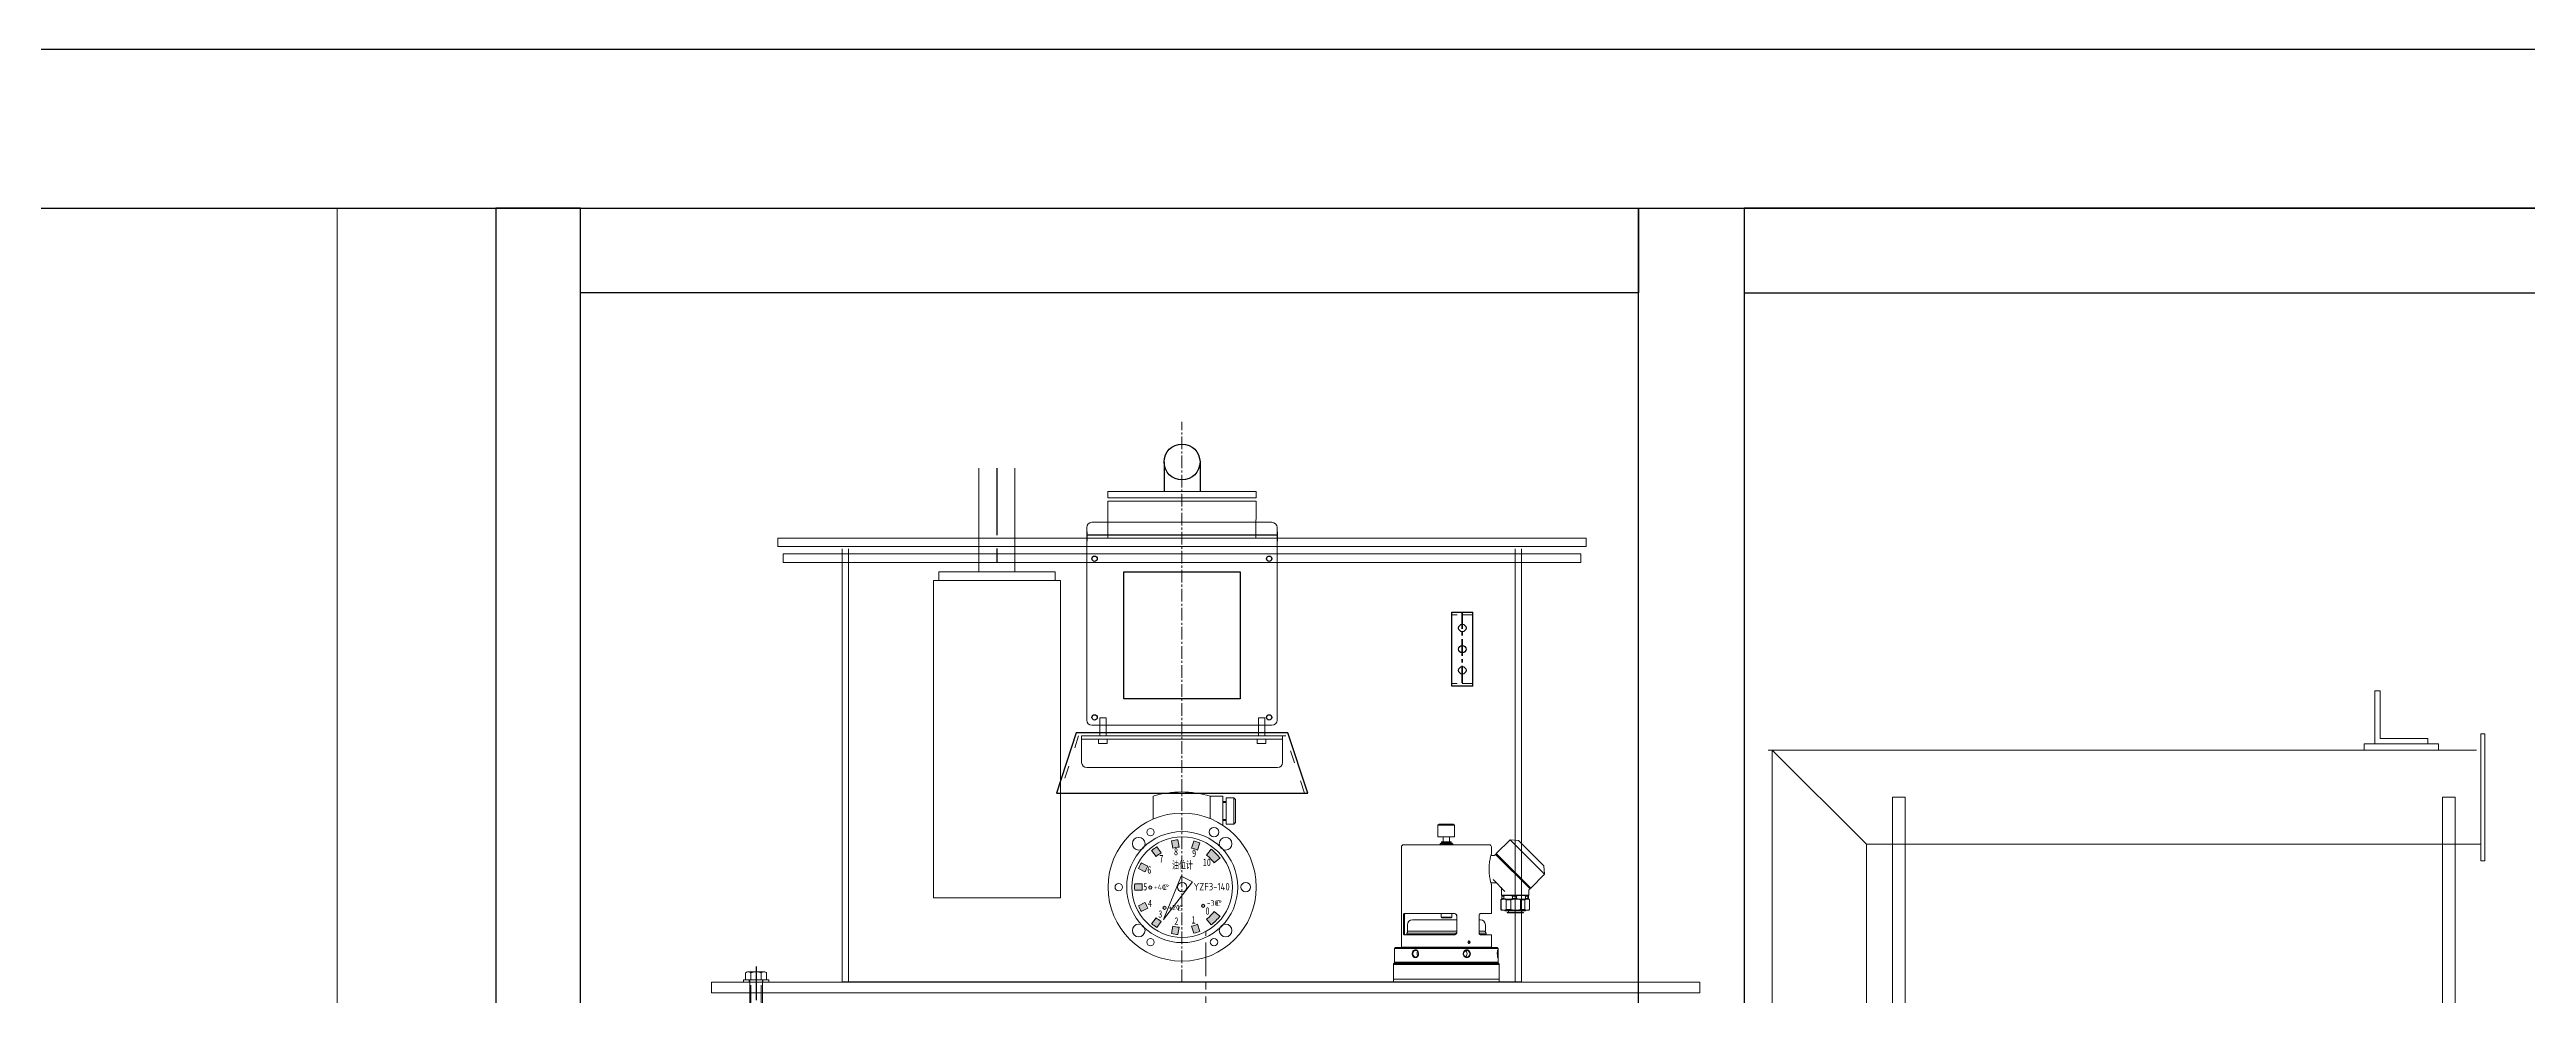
# Model space of a CAD drawing. Header units: millimetres. Extents: x 55614 to 110757, y -66981 to -47484.
# Drawn here: x 64830 to 67171, y -55132 to -54238 of the extents above; entities that cross this region are included whole.
import ezdxf

# ---------------------------------------------------------------- set-up
doc = ezdxf.new("R2010")
doc.units = ezdxf.units.MM
for name, pattern in [('ACAD_ISO02W100', [15, 12, -3]), ('ACAD_ISO03W100', [30, 12, -18]), ('CENTER', [50.8, 31.75, -6.35, 6.35, -6.35]), ('F', [0.75, 0.5, -0.25]), ('HIDDEN', [9.525, 6.35, -3.175]), ('点画线', [18, 12, -2, 2, -2])]:
    doc.linetypes.add(name, pattern=pattern)
doc.layers.get('0').update_dxf_attribs({"lineweight": 15})
for name, color, linetype in [('00', 7, 'Continuous'), ('01', 7, 'Continuous'), ('03-JI-ZHUN-XIAN', 7, 'Continuous'), ('11', 3, 'Continuous'), ('CEN', 1, 'CENTER')]:
    doc.layers.add(name, color=color, linetype=linetype)
for name, color, linetype, lineweight in [('0N', 7, 'Continuous', 18), ('3中心线', 1, 'CENTER', 20), ('DAS', 3, 'ACAD_ISO02W100', 18), ('DIM', 5, 'Continuous', 18), ('SYMS', 7, 'Continuous', 18), ('THICK', 7, 'Continuous', 0), ('中心线层', 1, '点画线', 18), ('标注', 1, 'Continuous', 18), ('粗点画线', 140, 'CENTER', 35), ('细虚线', 2, 'HIDDEN', 18), ('虚线', 3, 'ACAD_ISO03W100', 15)]:
    doc.layers.add(name, color=color, linetype=linetype, lineweight=lineweight)
doc.styles.add('工程字', font='gbenor.shx', dxfattribs={"bigfont": 'gbcbig.shx'})
doc.styles.add('标注', font='', dxfattribs={"width": 0.67})
doc.styles.get('标注').set_extended_font_data('宋体')

# ---------------------------------------------------------------- blocks, each defined once
blk = doc.blocks.new('A$C6BE85039')
at = {"layer": 'SYMS', "linetype": 'ByBlock'}
h = blk.add_hatch(color=21, dxfattribs=at)
edge = h.paths.add_edge_path(flags=0)
edge.add_line((5, 1915.8), (0.8, 1910.2))
edge.add_ellipse((-22.2, 1880), major_axis=(26.9, 26.9), ratio=1, start_angle=352.3377, end_angle=367.6623, ccw=False)
edge.add_line((8, 1903), (13.5, 1907.3))
edge.add_ellipse((-22.2, 1880), major_axis=(31.8, 31.8), ratio=1, start_angle=352.3377, end_angle=367.6623)
edge = h.paths.add_edge_path(flags=0)
edge.add_ellipse((-22.2, 1880), major_axis=(31.8, 31.8), ratio=1, start_angle=23.1774, end_angle=30.8226)
edge.add_line((-11.2, 1923.6), (-13.4, 1917))
edge.add_ellipse((-22.2, 1880), major_axis=(-26.9, 26.9), ratio=1, start_angle=292.4719, end_angle=301.5281, ccw=False)
edge.add_line((-7.7, 1915.1), (-5.5, 1921.8))
edge = h.paths.add_edge_path(flags=0)
edge.add_ellipse((-22.2, 1880), major_axis=(-31.8, 31.8), ratio=1, start_angle=-39.8226, end_angle=-32.1774)
edge.add_line((-32.2, 1923.9), (-31.1, 1916.9))
edge.add_ellipse((-22.2, 1880), major_axis=(26.9, 26.9), ratio=1, start_angle=409.4719, end_angle=418.5281, ccw=False)
edge.add_line((-25.2, 1917.9), (-26.3, 1924.8))
edge = h.paths.add_edge_path(flags=0)
edge.add_line((-42.1, 1912.4), (-46.2, 1918.1))
edge.add_ellipse((-22.2, 1880), major_axis=(-31.8, 31.8), ratio=1, start_angle=-12.8226, end_angle=-5.1774)
edge.add_line((-51.1, 1914.6), (-46.9, 1908.9))
edge.add_ellipse((-22.2, 1880), major_axis=(26.9, 26.9), ratio=1, start_angle=436.4719, end_angle=445.5281, ccw=False)
edge = h.paths.add_edge_path(flags=0)
edge.add_line((-54.6, 1899.9), (-60.9, 1903.1))
edge.add_ellipse((-22.2, 1880), major_axis=(31.8, 31.8), ratio=1, start_angle=104.1774, end_angle=111.8226)
edge.add_line((-63.6, 1897.7), (-57.4, 1894.5))
edge.add_ellipse((-22.2, 1880), major_axis=(-26.9, 26.9), ratio=1, start_angle=13.4719, end_angle=22.5281, ccw=False)
edge = h.paths.add_edge_path(flags=0)
edge.add_line((-60.1, 1883), (-67.1, 1883))
edge.add_ellipse((-22.2, 1880), major_axis=(-31.8, 31.8), ratio=1, start_angle=41.1774, end_angle=48.8226)
edge.add_line((-67.1, 1877), (-60.1, 1877))
edge.add_ellipse((-22.2, 1880), major_axis=(-26.9, 26.9), ratio=1, start_angle=40.4719, end_angle=49.5281, ccw=False)
edge = h.paths.add_edge_path(flags=0)
edge.add_line((-57.4, 1865.5), (-63.6, 1862.3))
edge.add_ellipse((-22.2, 1880), major_axis=(31.8, 31.8), ratio=1, start_angle=158.1774, end_angle=165.8226)
edge.add_line((-60.9, 1856.9), (-54.6, 1860.1))
edge.add_ellipse((-22.2, 1880), major_axis=(26.9, 26.9), ratio=1, start_angle=157.4719, end_angle=166.5281, ccw=False)
edge = h.paths.add_edge_path(flags=0)
edge.add_ellipse((-22.2, 1880), major_axis=(-26.9, 26.9), ratio=1, start_angle=94.4719, end_angle=103.5281, ccw=False)
edge.add_line((-46.9, 1851.1), (-51.1, 1845.4))
edge.add_ellipse((-22.2, 1880), major_axis=(31.8, 31.8), ratio=1, start_angle=185.1774, end_angle=192.8226)
edge.add_line((-46.2, 1841.9), (-42.1, 1847.6))
edge = h.paths.add_edge_path(flags=0)
edge.add_ellipse((-22.2, 1880), major_axis=(-26.9, 26.9), ratio=1, start_angle=121.4719, end_angle=130.5281, ccw=False)
edge.add_line((-31.1, 1843.1), (-32.2, 1836.1))
edge.add_ellipse((-22.2, 1880), major_axis=(-31.8, 31.8), ratio=1, start_angle=122.1774, end_angle=129.8226)
edge.add_line((-26.3, 1835.2), (-25.2, 1842.1))
edge = h.paths.add_edge_path(flags=0)
edge.add_ellipse((-22.2, 1880), major_axis=(-26.9, 26.9), ratio=1, start_angle=148.4719, end_angle=157.5281, ccw=False)
edge.add_line((-13.4, 1843), (-11.2, 1836.4))
edge.add_ellipse((-22.2, 1880), major_axis=(-31.8, 31.8), ratio=1, start_angle=149.1774, end_angle=156.8226)
edge.add_line((-5.5, 1838.2), (-7.7, 1844.9))
edge = h.paths.add_edge_path(flags=0)
edge.add_line((13.5, 1852.7), (8, 1857))
edge.add_ellipse((-22.2, 1880), major_axis=(26.9, 26.9), ratio=1, start_angle=262.3377, end_angle=277.6623, ccw=False)
edge.add_line((0.8, 1849.8), (5, 1844.2))
edge.add_ellipse((-22.2, 1880), major_axis=(-31.8, 31.8), ratio=1, start_angle=172.3377, end_angle=187.6623)
h = blk.add_hatch(color=21, dxfattribs=at)
edge = h.paths.add_edge_path(flags=0)
edge.add_ellipse((-52.4, 1879.6), major_axis=(-1.06, 1.06), ratio=1, start_angle=225, end_angle=405)
edge.add_ellipse((-52.4, 1879.6), major_axis=(-1.06, 1.06), ratio=1, start_angle=45, end_angle=225)
edge = h.paths.add_edge_path(flags=0)
edge.add_ellipse((-38.9, 1860.4), major_axis=(-1.06, 1.06), ratio=1, start_angle=225, end_angle=405)
edge.add_ellipse((-38.9, 1860.4), major_axis=(-1.06, 1.06), ratio=1, start_angle=45, end_angle=225)
edge = h.paths.add_edge_path(flags=0)
edge.add_ellipse((-2.4, 1862.3), major_axis=(-1.06, 1.06), ratio=1, start_angle=225, end_angle=405)
edge.add_ellipse((-2.4, 1862.3), major_axis=(-1.06, 1.06), ratio=1, start_angle=45, end_angle=225)
at = {"color": 21}
for p, q in [((-214.3, 2276.3), (-214.3, 2178)), ((-180.3, 2276.3), (-180.3, 2178)), ((-92.4, 2254), (47.6, 2254)), ((-92.4, 2248), (-92.4, 2254)), ((47.6, 2248), (-92.4, 2248)), ((47.6, 2254), (47.6, 2248)), ((-92.5, 2210), (-92.4, 2245)), ((-92.4, 2245), (47.6, 2245)), ((47.6, 2245), (47.5, 2210)), ((359.5, 2210), (-404.5, 2210)), ((-404.5, 2210), (-404.5, 2202)), ((-404.5, 2202), (359.5, 2202)), ((47.5, 2210), (-92.5, 2210)), ((359.5, 2202), (359.5, 2210)), ((-399.5, 2195), (354.5, 2195)), ((354.5, 2195), (-399.5, 2195)), ((-399.5, 2195), (-399.5, 2187)), ((-399.5, 2187), (354.5, 2187)), ((-343.5, 1790), (-343.5, 2200)), ((-337.5, 2200), (-337.5, 1790)), ((-142.3, 2178), (-252.3, 2178)), ((-252.3, 2178), (-252.3, 2170)), ((-142.3, 2170), (-142.3, 2178)), ((292.5, 1790), (292.5, 2200)), ((298.5, 1790), (298.5, 2200)), ((354.5, 2187), (354.5, 2195)), ((-257.3, 2170), (-137.3, 2170)), ((-257.3, 1870), (-257.3, 2170)), ((-252.3, 2170), (-142.3, 2170)), ((-137.3, 2170), (-137.3, 1870)), ((1105, 2015.5), (1105, 2065.5)), ((1105, 2065.5), (1110, 2065.5)), ((1110, 2065.5), (1110, 2020.5)), ((-94.2, 2040), (-100.2, 2040)), ((-100.2, 2040), (-100.2, 2023)), ((-94.2, 2023), (-94.2, 2040)), ((55.8, 2040), (49.8, 2040)), ((49.8, 2040), (49.8, 2023)), ((55.8, 2023), (55.8, 2040)), ((72.7, 2023), (-117.3, 2023)), ((-117.3, 2023), (-117.3, 2020)), ((72.7, 2023), (-117.3, 2023)), ((-117.3, 2023), (-117.3, 1998)), ((-117.3, 2020), (72.7, 2020)), ((-93.1, 2020), (-101.4, 2020)), ((-101.4, 2020), (-101.4, 2015.8)), ((-101.4, 2015.8), (-93.1, 2015.8)), ((-100.2, 2023), (-94.2, 2023)), ((-93.1, 2015.8), (-93.1, 2020)), ((56.9, 2020), (48.6, 2020)), ((48.6, 2020), (48.6, 2015.8)), ((48.6, 2015.8), (56.9, 2015.8)), ((49.8, 2023), (55.8, 2023)), ((56.9, 2015.8), (56.9, 2020)), ((72.7, 2020), (72.7, 2023)), ((72.7, 1998), (72.7, 2023)), ((1095, 2009.5), (1095, 2015.5)), ((1095, 2015.5), (1165, 2015.5)), ((1155, 2015.5), (1105, 2015.5)), ((1110, 2020.5), (1155, 2020.5)), ((1155, 2020.5), (1155, 2015.5)), ((1165, 2015.5), (1165, 2009.5)), ((1205, 2025), (1209, 2025)), ((1205, 2025), (1205, 1905)), ((1209, 2025), (1209, 1905)), ((-112.3, 1993), (67.7, 1993)), ((531.5, 2009.5), (1201, 2009.5)), ((535.5, 1659.5), (535.5, 2009.5)), ((624.5, 1920.5), (535.5, 2009.5)), ((1165, 2009.5), (1095, 2009.5)), ((649, 215), (649, 1965)), ((649, 1965), (661, 1965)), ((661, 1965), (661, 215)), ((1169, 215), (1169, 1965)), ((1169, 1965), (1181, 1965)), ((1181, 1965), (1181, 215)), ((624.5, 1920.5), (1205, 1920.5)), ((624.5, 1659.5), (624.5, 1920.5)), ((1205, 1905), (1209, 1905)), ((-137.3, 1870), (-257.3, 1870)), ((467, 1790), (-467, 1790)), ((-467, 1790), (-467, 1780)), ((-467, 1780), (467, 1780)), ((-437, 1792.5), (-437, 1790)), ((-425, 1792.5), (-437, 1792.5)), ((-437, 1790), (-425, 1790)), ((-435, 1792.5), (-435, 1798.9)), ((-435, 1792.5), (-415, 1792.5)), ((-425, 1800), (-432.5, 1800)), ((-431, 1792.5), (-431, 1738.7)), ((-430, 1792.5), (-430, 1798.9)), ((-417.5, 1800), (-425, 1800)), ((-425, 1792.5), (-413, 1792.5)), ((-413, 1790), (-425, 1790)), ((-420, 1792.5), (-420, 1798.9)), ((-419, 1792.5), (-419, 1738.7)), ((-415, 1792.5), (-415, 1798.9)), ((-413, 1792.5), (-413, 1790)), ((178, 1790), (277, 1790)), ((467, 1780), (467, 1790))]:
    blk.add_line(p, q, dxfattribs=at)
at = {"color": 21, "linetype": 'Continuous'}
for p, q in [((-107.5, 2225), (62.5, 2225)), ((-112.5, 2216), (-112.5, 2220)), ((-112.5, 2207), (-112.5, 2038)), ((67.5, 2220), (67.5, 2216)), ((67.5, 2038), (67.5, 2207)), ((-107.5, 2033), (62.5, 2033)), ((187, 1920), (268, 1920)), ((219.5, 1938.5), (220.5, 1939.5)), ((219.5, 1927.7), (219.5, 1938.5)), ((219.5, 1938.5), (235, 1938.5)), ((219.5, 1927.7), (219.7, 1927.5)), ((235, 1927.7), (219.5, 1927.7)), ((234.8, 1927.5), (219.7, 1927.5)), ((220.5, 1939.5), (234, 1939.5)), ((221.5, 1920.9), (223, 1921.8)), ((221.5, 1920), (221.5, 1920.9)), ((221.5, 1920.9), (233.5, 1920.9)), ((223, 1921.8), (223, 1922.8)), ((223, 1922.8), (232, 1922.8)), ((223, 1921.8), (232, 1921.8)), ((224.5, 1927.5), (224.5, 1922.8)), ((225, 1939.5), (225, 1939.5)), ((225, 1939.5), (230, 1939.5)), ((230, 1939.5), (230, 1939.5)), ((230.5, 1927.5), (230.5, 1922.8)), ((232, 1921.8), (232, 1922.8)), ((233.5, 1920.9), (232, 1921.8)), ((233.5, 1920), (233.5, 1920.9)), ((235, 1938.5), (234, 1939.5)), ((235, 1927.7), (234.8, 1927.5)), ((235, 1927.7), (235, 1938.5)), ((274.6, 1911.7), (287.7, 1924.7)), ((295.5, 1924), (287.7, 1924.7)), ((287.7, 1924.7), (320.3, 1892.2)), ((295.5, 1924), (319.5, 1900)), ((185, 1829.2), (185, 1918)), ((267.8, 1898.5), (267.9, 1900)), ((267.8, 1897), (267.8, 1898.5)), ((267.8, 1895.6), (267.8, 1897)), ((267.9, 1900), (268, 1901.4)), ((268, 1901.4), (268.1, 1902.8)), ((268, 1892.5), (268, 1901.5)), ((268.1, 1902.8), (268.3, 1904.1)), ((268.3, 1904.1), (268.5, 1905.3)), ((268.5, 1905.3), (268.7, 1906.5)), ((268.7, 1906.5), (268.9, 1907.5)), ((268.9, 1907.5), (269.2, 1908.4)), ((269.2, 1908.4), (269.3, 1909)), ((269.3, 1909), (269.4, 1909.5)), ((269.4, 1909.5), (269.6, 1910)), ((269.6, 1910), (269.7, 1910.5)), ((269.6, 1910), (272.6, 1910)), ((269.7, 1910.5), (269.8, 1910.8)), ((269.8, 1910.8), (269.9, 1911.1)), ((269.9, 1911.1), (270, 1911.3)), ((270, 1911.7), (270, 1918)), ((270, 1911.6), (270, 1911.7)), ((270, 1911.4), (270, 1911.6)), ((270, 1911.3), (270, 1911.4)), ((272.8, 1910), (272.6, 1910)), ((272.6, 1910), (272.6, 1910)), ((272.9, 1910.1), (272.8, 1910)), ((273.1, 1910.1), (272.9, 1910.1)), ((273.2, 1910.2), (273.1, 1910.1)), ((273.3, 1910.3), (273.2, 1910.2)), ((273.9, 1911), (273.3, 1910.3)), ((273.9, 1911), (274.6, 1911)), ((273.9, 1911), (306.5, 1878.4)), ((274.6, 1911), (274.6, 1911.7)), ((307.2, 1879.1), (274.6, 1911.7)), ((274.6, 1911), (306.5, 1879.1)), ((319.5, 1900), (320.3, 1892.2)), ((267.9, 1894.1), (267.8, 1895.6)), ((268, 1892.7), (267.9, 1894.1)), ((268.1, 1891.3), (268, 1892.7)), ((268.3, 1890), (268.1, 1891.3)), ((268.5, 1888.7), (268.3, 1890)), ((268.7, 1887.6), (268.5, 1888.7)), ((268.9, 1886.5), (268.7, 1887.6)), ((269.2, 1885.6), (268.9, 1886.5)), ((269.3, 1885), (269.2, 1885.6)), ((269.4, 1884.6), (269.3, 1885)), ((269.6, 1884), (269.4, 1884.6)), ((269.7, 1883.5), (269.6, 1884)), ((269.6, 1884), (269.6, 1884)), ((269.6, 1884), (274.3, 1884)), ((269.8, 1883.2), (269.7, 1883.5)), ((269.9, 1882.9), (269.8, 1883.2)), ((270, 1882.7), (269.9, 1882.9)), ((270, 1882.6), (270, 1882.7)), ((270, 1882.4), (270, 1882.6)), ((270, 1882.3), (270, 1882.4)), ((270, 1855.2), (270, 1882.3)), ((282.7, 1876), (271.6, 1887.2)), ((279.5, 1878.8), (279.5, 1872.5)), ((305.5, 1877.3), (305.6, 1877.4)), ((305.5, 1877.1), (305.5, 1877.3)), ((305.5, 1877.1), (305.5, 1872.5)), ((305.5, 1877.1), (305.5, 1877.1)), ((305.6, 1877.6), (305.7, 1877.7)), ((305.6, 1877.4), (305.6, 1877.6)), ((305.7, 1877.7), (305.8, 1877.8)), ((306.5, 1878.4), (305.8, 1877.8)), ((306.5, 1878.4), (306.5, 1879.1)), ((306.5, 1879.1), (307.2, 1879.1)), ((307.2, 1879.1), (320.3, 1892.2)), ((186.8, 1837), (186.8, 1853)), ((186.9, 1837), (186.9, 1853)), ((187.7, 1855), (187.7, 1855.1)), ((234.5, 1855.1), (187.7, 1855.1)), ((234.5, 1855), (187.7, 1855)), ((187.9, 1853), (187.9, 1837)), ((222.5, 1855), (222.5, 1851.5)), ((232.5, 1851.5), (222.5, 1851.5)), ((223, 1851), (222.5, 1851.5)), ((232, 1851), (223, 1851)), ((232, 1851), (232.5, 1851.5)), ((232.5, 1855), (232.5, 1851.5)), ((234.5, 1855.1), (234.5, 1855)), ((237.2, 1853), (237.2, 1837)), ((237.3, 1853), (237.3, 1837)), ((258.3, 1837), (258.3, 1853)), ((260.1, 1855), (260.2, 1855.2)), ((269.8, 1855), (260.1, 1855)), ((270, 1855.2), (260.2, 1855.2)), ((270, 1855.2), (269.8, 1855)), ((279.7, 1868.7), (279, 1868)), ((279, 1868), (279, 1858.9)), ((279, 1868), (279.3, 1868)), ((279.3, 1858.9), (279, 1858.9)), ((279.7, 1858.2), (279, 1858.9)), ((279.3, 1858.9), (279.3, 1868)), ((279.5, 1872.5), (280, 1872)), ((305.5, 1872.5), (279.5, 1872.5)), ((279.7, 1868.7), (305.3, 1868.7)), ((305.3, 1858.2), (279.7, 1858.2)), ((280, 1872), (280, 1872)), ((280, 1871.5), (280, 1869.2)), ((280, 1871.5), (281.8, 1871.5)), ((281.8, 1869.2), (280, 1869.2)), ((280.1, 1872), (283.2, 1872)), ((281.8, 1869.2), (281.8, 1871.5)), ((283, 1857.6), (282.5, 1858.2)), ((302, 1857.6), (283, 1857.6)), ((283.3, 1872), (295.2, 1872)), ((284.1, 1868), (284.1, 1858.9)), ((284.1, 1868), (288.3, 1868)), ((288.3, 1858.9), (284.1, 1858.9)), ((284.8, 1856.1), (284.8, 1855.7)), ((284.8, 1856.1), (300.2, 1856.1)), ((300.2, 1855.7), (284.8, 1855.7)), ((286.3, 1857.6), (286.3, 1856.7)), ((288.3, 1858.9), (288.3, 1868)), ((289.8, 1871.5), (289.8, 1869.2)), ((289.8, 1871.5), (293.8, 1871.5)), ((293.8, 1869.2), (289.8, 1869.2)), ((293.8, 1869.2), (293.8, 1871.5)), ((295.5, 1872), (305, 1872)), ((297.5, 1868), (297.5, 1858.9)), ((297.5, 1868), (301.5, 1868)), ((301.5, 1858.9), (297.5, 1858.9)), ((298.7, 1857.6), (298.7, 1856.7)), ((300.2, 1856.1), (300.2, 1855.7)), ((301.5, 1858.9), (301.5, 1868)), ((302, 1857.6), (302.6, 1858.2)), ((302.3, 1871.5), (302.3, 1869.2)), ((302.3, 1871.5), (304.5, 1871.5)), ((304.5, 1869.2), (302.3, 1869.2)), ((304.5, 1869.2), (304.5, 1871.5)), ((305.5, 1872.5), (305, 1872)), ((305, 1871.5), (305, 1869.2)), ((305.3, 1868.7), (306, 1868)), ((305.3, 1858.2), (306, 1858.9)), ((305.9, 1868), (305.9, 1858.9)), ((305.9, 1868), (306, 1868)), ((306, 1858.9), (305.9, 1858.9)), ((306, 1868), (306, 1858.9)), ((185, 1829.2), (185, 1829.2)), ((185, 1823.2), (185, 1826.8)), ((185, 1826.8), (185, 1826.8)), ((187.7, 1834.9), (187.7, 1835)), ((187.7, 1835), (234.5, 1835)), ((187.7, 1834.9), (234.5, 1834.9)), ((190, 1835.3), (190, 1836.5)), ((190, 1836.5), (237.1, 1836.5)), ((235.9, 1835.3), (190, 1835.3)), ((190.3, 1835), (190, 1835.3)), ((190.8, 1838.5), (190.8, 1844.5)), ((190.8, 1838.5), (190.8, 1838.1)), ((237.2, 1838.5), (190.8, 1838.5)), ((195.3, 1849), (237.2, 1849)), ((234.5, 1835), (234.5, 1834.9)), ((258.3, 1849), (259.6, 1849)), ((264.3, 1838.5), (258.3, 1838.5)), ((258.3, 1836.5), (265, 1836.5)), ((265, 1835.3), (259.1, 1835.3)), ((260.1, 1835), (269.8, 1835)), ((260.2, 1834.8), (260.1, 1835)), ((260.2, 1834.8), (270, 1834.8)), ((264.3, 1838.5), (264.2, 1838.1)), ((264.3, 1838.5), (264.3, 1844.5)), ((264.7, 1835), (265, 1835.3)), ((265, 1835.3), (265, 1836.5)), ((269.8, 1835), (270, 1834.8)), ((270, 1823.2), (270, 1834.8)), ((178, 1808), (177.5, 1807.5)), ((177.5, 1807.5), (177.5, 1790.5)), ((177.5, 1807.5), (277.5, 1807.5)), ((177.5, 1807), (277.5, 1807)), ((178, 1808), (277, 1808)), ((179.5, 1823), (178.5, 1822)), ((178.5, 1822), (178.5, 1809)), ((178.5, 1822), (276.5, 1822)), ((179.5, 1808), (178.5, 1809)), ((276.5, 1809), (178.5, 1809)), ((179.5, 1823), (275.5, 1823)), ((185, 1823.2), (185.2, 1823)), ((270, 1823.2), (185, 1823.2)), ((270, 1823.2), (269.8, 1823)), ((275.5, 1823), (276.5, 1822)), ((275.5, 1808), (276.5, 1809)), ((276.1, 1820.7), (276.2, 1820.7)), ((276.2, 1813.3), (276.1, 1813.3)), ((276.5, 1822), (276.5, 1809)), ((277, 1808), (277.5, 1807.5)), ((277.5, 1807.5), (277.5, 1790.5)), ((277.5, 1793), (177.5, 1793)), ((178, 1790), (177.5, 1790.5)), ((177.5, 1790.5), (277.5, 1790.5)), ((277, 1790), (277.5, 1790.5))]:
    blk.add_line(p, q, dxfattribs=at)
at = {"color": 21, "lineweight": -2, "ltscale": 0.1}
for p, q in [((232.5, 2070), (232.5, 2140)), ((232.5, 2140), (252.5, 2140)), ((252.5, 2070), (252.5, 2140)), ((252.5, 2070), (232.5, 2070))]:
    blk.add_line(p, q, dxfattribs=at)
for centre in [(242.5, 2125), (242.5, 2105), (242.5, 2085)]:
    blk.add_circle(centre, 3.5, dxfattribs=at)
at = {"color": 21, "linetype": 'Continuous'}
for centre, radius, start, end in [((-107.5, 2220), 5, 90, 180), ((62.5, 2220), 5, 0, 90), ((-107.5, 2038), 5, 180, 270), ((62.5, 2038), 5, 270, 0), ((187, 1918), 2, 90, 180), ((268, 1918), 2, 0, 90), ((187.7, 1854.7), 0.442, 90.0005, 92.7906), ((234.5, 1851.6), 3.52, 83.0947, 89.9935), ((234.5, 1851.6), 3.44, 80.8357, 89.9919), ((234.5, 1851.7), 3.47, 73.9386, 83.1156), ((235.6, 1853), 1.52, 8.5721, 17.2111), ((235.7, 1853), 1.47, 0.0077, 8.5548), ((260.6, 1853), 2.32, 153.9117, 167.1725), ((260.6, 1853), 2.31, 167.2155, 179.9742), ((260.6, 1853), 2.3, 140.405, 153.8978), ((260.5, 1853), 2.22, 134.9633, 138.3575), ((260.5, 1853), 2.25, 138.3556, 140.3544), ((260.4, 1853.1), 2.15, 126.1201, 134.9946), ((260.4, 1853.2), 2.01, 117.3846, 126.1236), ((260.3, 1853.3), 1.87, 109.926, 117.3716), ((260.1, 1853.1), 1.87, 100.5764, 110.4884), ((260.1, 1853.3), 1.73, 90.0787, 100.5607), ((260.2, 1853.6), 1.56, 90.0221, 96.4028), ((290.4, 1869.9), 10.5, 169.9334, 171.4498), ((281.9, 1864.5), 4.37, 107.1811, 110.785), ((281.8, 1864.8), 4.04, 103.3719, 107.1805), ((286.9, 1881), 12.9, 246.4882, 249.7679), ((286.5, 1879.8), 11.6, 249.7893, 252.1565), ((281.6, 1864.8), 4.04, 72.8195, 76.6281), ((281.5, 1864.4), 4.39, 68.7927, 72.8127), ((286.3, 1879.2), 10.9, 252.1683, 253.4019), ((285.8, 1856.7), 0.5, 270, 0), ((299.2, 1882.4), 14.3, 247.7967, 250.9258), ((298.7, 1881.1), 12.9, 250.9453, 253.1949), ((292.8, 1855.3), 13.5, 80.7696, 82.879), ((298.5, 1880.5), 12.2, 253.2055, 254.3752), ((292.7, 1854.8), 14, 78.7168, 80.7698), ((299.2, 1856.7), 0.5, 180, 270), ((303.6, 1865.5), 3.36, 71.0573, 75.2172), ((314.9, 1870.8), 10.5, 188.5502, 190.0666), ((303.5, 1865.2), 3.68, 67.1527, 71.0567), ((294.6, 1869.9), 10.5, 8.5502, 10.0666), ((142.5, 1828), 42.5, 358.3406, 1.66), ((188.8, 1838.1), 2, 307.4584, 0), ((195.3, 1844.5), 4.5, 90, 180), ((234.5, 1838.4), 3.43, 270.002, 273.7264), ((234.5, 1838.4), 3.52, 270.0067, 277.0843), ((234.5, 1838.4), 3.43, 273.7227, 277.4191), ((234.5, 1838.3), 3.47, 277.0628, 286.0822), ((260.6, 1837), 2.31, 180.0228, 192.4184), ((260.6, 1837), 2.32, 192.4595, 205.672), ((260.6, 1837), 2.31, 205.6861, 212.5153), ((260.5, 1837), 2.28, 212.507, 221.6693), ((260.5, 1836.9), 2.22, 221.6904, 225.0375), ((260.2, 1837.1), 2.09, 229.7605, 240.2197), ((260.4, 1836.9), 2.15, 225.0062, 233.8483), ((260.1, 1837), 2, 240.2211, 249.5197), ((260.4, 1836.8), 2.01, 233.8451, 242.6222), ((260.1, 1836.9), 1.87, 249.518, 259.4205), ((260.3, 1836.7), 1.87, 242.6342, 250.2164), ((260.2, 1836.5), 1.72, 250.1951, 259.5062), ((259.8, 1844.5), 4.5, 0, 90), ((260.1, 1836.7), 1.73, 259.436, 269.9212), ((260.2, 1836.4), 1.58, 259.5035, 269.9343), ((266.2, 1838.1), 2, 180, 232.5416), ((197.3, 1817), 3.8, 3.3361, 6.6791), ((197.3, 1817), 3.81, 359.9995, 3.3374), ((197.3, 1817), 3.81, 353.9287, 0.0004), ((196.9, 1817), 4.34, 353.5612, 6.3771), ((247.2, 1817), 3.88, 172.8259, 187.275), ((280, 1814.9), 4.24, 194.6865, 195.2456), ((180.5, 1817), 95.5, 0.1258, 0.2583), ((175.5, 1817), 100.5, 359.9998, 0.1263), ((177.6, 1817), 98.4, 359.7671, 0.0017)]:
    blk.add_arc(centre, radius, start, end, dxfattribs=at)
at = {"color": 21}
for centre, radius, start, end in [((-112.3, 1998), 5, 180, 270), ((67.7, 1998), 5, 270, 0), ((-432.5, 1796.7), 3.35, 41.6088, 138.3912), ((-425, 1788.3), 11.7, 64.676, 115.324), ((-417.5, 1796.7), 3.35, 41.6088, 138.3912)]:
    blk.add_arc(centre, radius, start, end, dxfattribs=at)
at = {"color": 21, "linetype": 'Continuous'}
for points in [[(274.3, 1884), (274.6, 1884), (274.8, 1883.9), (275, 1883.7)], [(279.5, 1878.8), (279.5, 1879.1), (279.4, 1879.3), (279.2, 1879.5)], [(237.1, 1853.4), (236.8, 1854.3), (235.9, 1854.8), (235, 1855)], [(235.4, 1855), (236.2, 1854.8), (237, 1854.2), (237.2, 1853.5)], [(237.2, 1853.5), (237.3, 1853.3), (237.3, 1853.2), (237.3, 1853)], [(259.4, 1854.9), (259.2, 1854.8), (259, 1854.7), (258.8, 1854.5)], [(259.7, 1855.1), (259.8, 1855.1), (259.9, 1855.2), (260, 1855.2)], [(279.3, 1868), (279.6, 1868.2), (280, 1868.4), (280.3, 1868.5)], [(280.9, 1858.2), (280.3, 1858.3), (279.8, 1858.6), (279.3, 1858.9)], [(280, 1869.2), (280, 1869), (280.1, 1868.9), (280.1, 1868.7)], [(281.8, 1871.5), (282.2, 1871.7), (282.7, 1871.9), (283.2, 1872)], [(284.1, 1858.9), (283.6, 1858.6), (283.1, 1858.3), (282.5, 1858.2)], [(283.1, 1868.5), (283.4, 1868.4), (283.8, 1868.2), (284.1, 1868)], [(288.3, 1868), (289.3, 1868.3), (290.3, 1868.6), (291.3, 1868.7)], [(291.3, 1858.2), (290.3, 1858.3), (289.3, 1858.6), (288.3, 1858.9)], [(288.4, 1872), (288.9, 1871.9), (289.4, 1871.7), (289.8, 1871.5)], [(289.8, 1869.2), (289.4, 1869), (288.9, 1868.8), (288.4, 1868.7)], [(293.8, 1871.5), (294.2, 1871.7), (294.7, 1871.9), (295.2, 1872)], [(297.5, 1858.9), (296.5, 1858.6), (295.5, 1858.3), (294.5, 1858.2)], [(295.5, 1868.5), (296.1, 1868.4), (296.8, 1868.2), (297.5, 1868)], [(300.9, 1872), (301.3, 1871.9), (301.8, 1871.7), (302.3, 1871.5)], [(302.3, 1869.2), (301.8, 1869), (301.3, 1868.8), (300.9, 1868.7)], [(301.5, 1868), (301.9, 1868.3), (302.4, 1868.6), (302.9, 1868.7)], [(302.9, 1858.2), (302.4, 1858.3), (301.9, 1858.6), (301.5, 1858.9)], [(305.9, 1858.9), (305.4, 1858.6), (305, 1858.3), (304.4, 1858.2)], [(304.5, 1871.5), (304.5, 1871.7), (304.5, 1871.8), (304.6, 1872)], [(305, 1869.2), (305, 1869), (304.9, 1868.9), (304.9, 1868.7)], [(304.9, 1868.5), (305.2, 1868.4), (305.6, 1868.2), (305.9, 1868)], [(188.7, 1835), (188.6, 1835), (188.4, 1835.1), (188.3, 1835.2)], [(234.9, 1835), (235.8, 1835.1), (236.7, 1835.6), (237, 1836.4)], [(237.2, 1836.5), (237, 1835.8), (236.2, 1835.2), (235.4, 1835)], [(237, 1836.4), (237.1, 1836.6), (237.2, 1836.8), (237.2, 1837)], [(237.3, 1837), (237.3, 1836.8), (237.2, 1836.7), (237.2, 1836.5)], [(248.4, 1829.2), (248, 1829), (247.7, 1828.5), (247.7, 1828)], [(247.7, 1828), (247.7, 1827.5), (248, 1827), (248.4, 1826.8)], [(248.8, 1828.8), (248.7, 1829), (248.6, 1829.1), (248.4, 1829.2)], [(248.8, 1829.2), (248.6, 1829.2), (248.5, 1829.2), (248.4, 1829.2)], [(248.4, 1826.8), (248.6, 1826.9), (248.7, 1827), (248.8, 1827.2)], [(248.4, 1826.8), (248.5, 1826.8), (248.6, 1826.8), (248.8, 1826.8)], [(249.1, 1828), (249.1, 1828.3), (249, 1828.6), (248.8, 1828.8)], [(248.8, 1827.2), (249, 1827.4), (249.1, 1827.7), (249.1, 1828)], [(198.9, 1820.6), (199.2, 1820.5), (199.4, 1820.4), (199.6, 1820.3)], [(199.6, 1813.7), (199.4, 1813.6), (199.1, 1813.5), (198.9, 1813.4)], [(200.4, 1819.2), (199.9, 1818.5), (199.7, 1817.8), (199.7, 1817)], [(199.7, 1817), (199.7, 1816.3), (199.9, 1815.5), (200.4, 1814.8)], [(243.3, 1817.5), (243.4, 1818.6), (244.2, 1819.7), (245.1, 1820.3)], [(245.1, 1813.7), (244.2, 1814.3), (243.4, 1815.4), (243.3, 1816.5)], [(275.8, 1819.9), (275.9, 1820.1), (275.9, 1820.3), (276, 1820.4)]]:
    blk.add_open_spline(points, degree=3, dxfattribs=at)
for points, knots in [([(186.8, 1853), (186.8, 1853.5), (186.8, 1854.3), (187.4, 1855.1), (187.7, 1855.1)], [0, 0, 0, 0, 0.66504, 1, 1, 1, 1]), ([(187.7, 1855), (187.5, 1855), (186.9, 1854.2), (186.9, 1853.5), (186.9, 1853)], [0, 0, 0, 0, 0.32401, 1, 1, 1, 1]), ([(187.9, 1853), (187.9, 1853.2), (187.9, 1853.7), (188, 1854.3), (188.2, 1854.7)], [0, 0, 0, 0, 0.314319, 1, 1, 1, 1]), ([(188.2, 1854.7), (188.3, 1854.7), (188.4, 1854.9), (188.6, 1855), (188.7, 1855)], [0, 0, 0, 0, 0.309987, 1, 1, 1, 1]), ([(280.1, 1872), (280.1, 1872), (280.1, 1871.9), (280.1, 1871.8), (280.1, 1871.8)], [0, 0, 0, 0, 0.476674, 1, 1, 1, 1]), ([(304.6, 1868.7), (304.6, 1868.7), (304.5, 1868.8), (304.5, 1868.9), (304.5, 1868.9)], [0, 0, 0, 0, 0.476674, 1, 1, 1, 1]), ([(304.9, 1872), (304.9, 1872), (304.9, 1871.9), (304.9, 1871.8), (305, 1871.8)], [0, 0, 0, 0, 0.476674, 1, 1, 1, 1]), ([(187.6, 1834.9), (187.3, 1835), (186.9, 1835.7), (186.8, 1836.5), (186.8, 1837)], [0, 0, 0, 0, 0.352004, 1, 1, 1, 1]), ([(186.9, 1837), (186.9, 1836.5), (186.9, 1835.8), (187.5, 1835), (187.7, 1835)], [0, 0, 0, 0, 0.676605, 1, 1, 1, 1]), ([(187.7, 1834.9), (187.7, 1834.9), (187.6, 1834.9), (187.6, 1834.9), (187.6, 1834.9)], [0, 0, 0, 0, 0.498401, 1, 1, 1, 1]), ([(188.2, 1835.3), (188.2, 1835.4), (188, 1835.9), (187.9, 1836.5), (187.9, 1837)], [0, 0, 0, 0, 0.182333, 1, 1, 1, 1]), ([(188.3, 1835.2), (188.3, 1835.2), (188.3, 1835.3), (188.3, 1835.3), (188.2, 1835.3)], [0, 0, 0, 0, 0.480806, 1, 1, 1, 1]), ([(249.8, 1828), (249.8, 1828.3), (249.6, 1828.9), (249, 1829.2), (248.8, 1829.2)], [0, 0, 0, 0, 0.526121, 1, 1, 1, 1]), ([(248.8, 1826.8), (249, 1826.8), (249.6, 1827.1), (249.8, 1827.7), (249.8, 1828)], [0, 0, 0, 0, 0.473901, 1, 1, 1, 1]), ([(195.2, 1817), (195.2, 1818), (195.7, 1819.7), (197.5, 1820.8), (198.5, 1820.7), (198.9, 1820.6)], [0, 0, 0, 0, 0.533045, 0.769386, 1, 1, 1, 1]), ([(198.9, 1813.4), (198.5, 1813.3), (197.5, 1813.2), (195.7, 1814.3), (195.2, 1815.9), (195.2, 1817)], [0, 0, 0, 0, 0.230588, 0.467025, 1, 1, 1, 1]), ([(198.4, 1820.2), (197.7, 1820.2), (196.2, 1819.4), (195.9, 1817.8), (195.9, 1817)], [0, 0, 0, 0, 0.457178, 1, 1, 1, 1]), ([(195.9, 1817), (195.9, 1816.2), (196.2, 1814.6), (197.7, 1813.7), (198.4, 1813.7)], [0, 0, 0, 0, 0.54201, 1, 1, 1, 1]), ([(201, 1817.4), (201, 1818.2), (200.4, 1819.5), (199, 1820.2), (198.4, 1820.2)], [0, 0, 0, 0, 0.534529, 1, 1, 1, 1]), ([(198.4, 1813.7), (199, 1813.7), (200.4, 1814.5), (201, 1815.9), (201.1, 1816.6)], [0, 0, 0, 0, 0.46551, 1, 1, 1, 1]), ([(199.6, 1820.3), (199.8, 1820.1), (200.6, 1819.4), (201.1, 1818.3), (201.2, 1817.5)], [0, 0, 0, 0, 0.237917, 1, 1, 1, 1]), ([(201.2, 1816.5), (201.1, 1816.2), (200.9, 1815.2), (200.3, 1814.2), (199.6, 1813.7)], [0, 0, 0, 0, 0.26532, 1, 1, 1, 1]), ([(246.6, 1820.2), (245.8, 1820.2), (244.2, 1819.5), (243.6, 1817.8), (243.6, 1817)], [0, 0, 0, 0, 0.486239, 1, 1, 1, 1]), ([(243.6, 1817), (243.6, 1816.2), (244.2, 1814.5), (245.8, 1813.7), (246.6, 1813.7)], [0, 0, 0, 0, 0.512939, 1, 1, 1, 1]), ([(245.1, 1820.3), (245.6, 1820.6), (246.8, 1820.9), (249.2, 1820.2), (250.2, 1818.2), (250.2, 1817)], [0, 0, 0, 0, 0.249784, 0.496698, 1, 1, 1, 1]), ([(250.2, 1817), (250.2, 1815.8), (249.2, 1813.8), (246.8, 1813.1), (245.6, 1813.4), (245.1, 1813.7)], [0, 0, 0, 0, 0.503317, 0.7499, 1, 1, 1, 1]), ([(247, 1817), (247, 1817.6), (246.7, 1818.8), (245.8, 1819.7), (245.3, 1819.9)], [0, 0, 0, 0, 0.509811, 1, 1, 1, 1]), ([(245.3, 1814.1), (245.8, 1814.3), (246.7, 1815.2), (247, 1816.4), (247, 1817)], [0, 0, 0, 0, 0.490214, 1, 1, 1, 1]), ([(249.5, 1817), (249.5, 1817.8), (249, 1819.5), (247.4, 1820.2), (246.6, 1820.2)], [0, 0, 0, 0, 0.516545, 1, 1, 1, 1]), ([(246.6, 1813.7), (247.4, 1813.7), (249, 1814.5), (249.5, 1816.2), (249.5, 1817)], [0, 0, 0, 0, 0.483652, 1, 1, 1, 1]), ([(275.6, 1817), (275.6, 1817.3), (275.6, 1818.3), (275.7, 1819.2), (275.8, 1819.9)], [0, 0, 0, 0, 0.285381, 1, 1, 1, 1]), ([(275.8, 1814.1), (275.8, 1814.2), (275.6, 1815.2), (275.6, 1816.2), (275.6, 1817)], [0, 0, 0, 0, 0.202464, 1, 1, 1, 1]), ([(276, 1817.4), (276, 1817.7), (275.9, 1818.6), (276, 1819.4), (275.8, 1820)], [0, 0, 0, 0, 0.318382, 1, 1, 1, 1]), ([(275.8, 1814), (275.9, 1814.1), (276, 1815), (276, 1815.9), (276, 1816.6)], [0, 0, 0, 0, 0.165545, 1, 1, 1, 1]), ([(275.9, 1813.8), (275.9, 1813.9), (275.9, 1813.9), (275.8, 1814), (275.8, 1814.1)], [0, 0, 0, 0, 0.480515, 1, 1, 1, 1]), ([(276.1, 1813.3), (276.1, 1813.3), (276, 1813.5), (275.9, 1813.7), (275.9, 1813.8)], [0, 0, 0, 0, 0.161202, 1, 1, 1, 1]), ([(276, 1820.4), (276, 1820.5), (276, 1820.6), (276.1, 1820.6), (276.1, 1820.7)], [0, 0, 0, 0, 0.591739, 1, 1, 1, 1]), ([(276.2, 1820.7), (276.2, 1820.7), (276.3, 1820.6), (276.3, 1820.5), (276.3, 1820.4)], [0, 0, 0, 0, 0.610048, 1, 1, 1, 1]), ([(276.5, 1817), (276.5, 1816.5), (276.5, 1815.7), (276.4, 1814.5), (276.3, 1813.8), (276.3, 1813.3), (276.2, 1813.3)], [0, 0, 0, 0, 0.378132, 0.698846, 0.914663, 1, 1, 1, 1]), ([(276.3, 1820.4), (276.4, 1820), (276.4, 1818.8), (276.5, 1817.7), (276.5, 1817)], [0, 0, 0, 0, 0.399796, 1, 1, 1, 1])]:
    blk.add_open_spline(points, degree=3, knots=knots, dxfattribs=at)
at = {"layer": '00', "color": 21}
for p, q in [((-39.4, 2282), (-39.4, 2254)), ((-5.4, 2282), (-5.4, 2254)), ((298.5, 1790), (-343.5, 1790))]:
    blk.add_line(p, q, dxfattribs=at)
blk.add_circle((-22.4, 2282), 17, dxfattribs=at)
at = {"layer": '01', "color": 21}
blk.add_line((-117.3, 2023), (-117.3, 2023), dxfattribs=at)
at = {"layer": '03-JI-ZHUN-XIAN', "color": 21, "linetype": 'Continuous'}
for p, q in [((-112.5, 2216), (-112.5, 2207)), ((-112.5, 2213), (67.5, 2213)), ((67.5, 2216), (67.5, 2207)), ((-77.5, 2058), (-77.5, 2178)), ((-77.5, 2178), (32.5, 2178)), ((32.5, 2178), (32.5, 2058)), ((32.5, 2058), (-77.5, 2058))]:
    blk.add_line(p, q, dxfattribs=at)
for centre in [(-105, 2190.5), (60, 2190.5), (-105, 2040.5), (60, 2040.5)]:
    blk.add_circle(centre, 2.5, dxfattribs=at)
at = {"layer": '0N', "color": 21}
blk.add_line((-82.5, 2210), (37.5, 2210), dxfattribs=at)
at = {"layer": '11', "color": 21}
for p, q in [((-122.3, 2026), (-140.9, 1969)), ((77.7, 2026), (-122.3, 2026)), ((96.4, 1969), (77.7, 2026)), ((-140.9, 1969), (96.4, 1969))]:
    blk.add_line(p, q, dxfattribs=at)
at = {"layer": '3中心线', "color": 21}
blk.add_line((0, -33), (0, 1838.3), dxfattribs=at)
at = {"layer": 'CEN', "color": 21, "ltscale": 2}
blk.add_line((-197.3, 2276.3), (-197.3, 2178), dxfattribs=at)
at = {"layer": 'CEN', "color": 21}
for p, q in [((-425, 1805), (-425, 1732.5)), ((-425, 1797.5), (-425, 1785))]:
    blk.add_line(p, q, dxfattribs=at)
at = {"layer": 'DAS', "color": 21}
for p, q in [((-112.5, 2210), (67.5, 2210)), ((-431.5, 1792.5), (-431.5, 1790)), ((-418.5, 1792.5), (-418.5, 1790))]:
    blk.add_line(p, q, dxfattribs=at)
at = {"layer": 'DIM', "color": 21}
for p, q in [((-429.8, 1787.2), (-429.8, 1737.5)), ((-420.2, 1787.2), (-420.2, 1737.5))]:
    blk.add_line(p, q, dxfattribs=at)
at = {"layer": 'SYMS', "color": 21, "linetype": 'ByBlock'}
for p, q in [((-49.8, 1966), (-49.8, 1944.6)), ((-49.8, 1966), (-49.8, 1944.6)), ((4.2, 1966), (4.2, 1944.6)), ((4.2, 1966), (4.2, 1944.6)), ((4.2, 1966), (16.2, 1966)), ((4.2, 1966), (16.2, 1966)), ((16.2, 1966), (16.2, 1938.1)), ((16.2, 1966), (16.2, 1938.1)), ((16.2, 1961), (19.2, 1961)), ((16.2, 1961), (19.2, 1961)), ((16.2, 1960), (19.2, 1960)), ((16.2, 1960), (19.2, 1960)), ((16.2, 1944), (19.2, 1944)), ((19.2, 1964.5), (19.2, 1939.5)), ((19.2, 1964.5), (19.2, 1939.5)), ((19.2, 1964.5), (26.7, 1964.5)), ((19.2, 1964.5), (26.7, 1964.5)), ((26.7, 1939.5), (26.7, 1964.5)), ((26.7, 1939.5), (26.7, 1964.5)), ((26.7, 1964.5), (28.2, 1963)), ((26.7, 1964.5), (28.2, 1963)), ((28.2, 1963), (28.2, 1941)), ((28.2, 1963), (28.2, 1941)), ((-32.2, 1923.9), (-31.1, 1916.9)), ((-26.3, 1924.8), (-25.2, 1917.9)), ((-11.2, 1923.6), (-13.4, 1917)), ((-5.5, 1921.8), (-7.7, 1915.1)), ((16.2, 1943), (19.2, 1943)), ((16.2, 1938.1), (16.2, 1938.1)), ((16.2, 1938.1), (16.2, 1938.1)), ((19.2, 1939.5), (26.7, 1939.5)), ((26.7, 1939.5), (28.2, 1941)), ((-63.6, 1897.7), (-57.4, 1894.5)), ((-60.9, 1903.1), (-54.6, 1899.9)), ((-51.1, 1914.6), (-46.9, 1908.9)), ((-46.2, 1918.1), (-42.1, 1912.4)), ((0.8, 1910.2), (5, 1915.8)), ((8, 1903), (13.5, 1907.3)), ((-67.1, 1883), (-60.1, 1883)), ((-67.1, 1877), (-60.1, 1877)), ((-23.1, 1890.3), (-40, 1849.3)), ((-12.4, 1885.1), (-40, 1849.3)), ((-12.4, 1885.1), (-23.1, 1890.3)), ((-63.6, 1862.3), (-57.4, 1865.5)), ((-60.9, 1856.9), (-54.6, 1860.1)), ((-51.1, 1845.4), (-46.9, 1851.1)), ((0.8, 1849.8), (5, 1844.2)), ((8, 1857), (13.5, 1852.7)), ((-46.2, 1841.9), (-42.1, 1847.6)), ((-32.2, 1836.1), (-31.1, 1843.1)), ((-26.3, 1835.2), (-25.2, 1842.1)), ((-11.2, 1836.4), (-13.4, 1843)), ((-5.5, 1838.2), (-7.7, 1844.9))]:
    blk.add_line(p, q, dxfattribs=at)
for centre, radius in [((-22.2, 1880), 70), ((-22.2, 1880), 52.5), ((-22.2, 1880), 47.5), ((-63.3, 1921), 6), ((-52.2, 1932), 3.5), ((7.8, 1932), 4.5), ((18.8, 1921), 6), ((-82.2, 1880), 3.5), ((-52.4, 1879.6), 1.5), ((-22.2, 1880), 4.5), ((37.8, 1880), 4.5), ((-38.9, 1860.4), 1.5), ((-2.4, 1862.3), 1.5), ((-63.3, 1839), 6), ((-52.2, 1828), 3.5), ((7.8, 1828), 3.5), ((18.8, 1839), 6)]:
    blk.add_circle(centre, radius, dxfattribs=at)
for centre, radius, start, end in [((-22.8, 1876.9), 93.1, 73.0523, 106.8539), ((-22.8, 1876.9), 93.1, 73.0523, 106.8539), ((-22.2, 1880), 45, 95.1774, 102.8226), ((-22.2, 1880), 45, 68.1774, 75.8226), ((-22.2, 1880), 45, 149.1774, 156.8226), ((-22.2, 1880), 38, 148.4719, 157.5281), ((-22.2, 1880), 45, 122.1774, 129.8226), ((-22.2, 1880), 38, 121.4719, 130.5281), ((-22.2, 1880), 38, 94.4719, 103.5281), ((-22.2, 1880), 38, 67.4719, 76.5281), ((-22.2, 1880), 38, 37.3377, 52.6623), ((-22.2, 1880), 45, 37.3377, 52.6623), ((-22.2, 1880), 45, 176.1774, 183.8226), ((-22.2, 1880), 38, 175.4719, 184.5281), ((-22.2, 1880), 45, 203.1774, 210.8226), ((-22.2, 1880), 38, 202.4719, 211.5281), ((-22.2, 1880), 38, 229.4719, 238.5281), ((-22.2, 1880), 38, 307.3377, 322.6623), ((-22.2, 1880), 45, 307.3377, 322.6623), ((-22.2, 1880), 45, 230.1774, 237.8226), ((-22.2, 1880), 45, 257.1774, 264.8226), ((-22.2, 1880), 38, 256.4719, 265.5281), ((-22.2, 1880), 38, 283.4719, 292.5281), ((-22.2, 1880), 45, 284.1774, 291.8226)]:
    blk.add_arc(centre, radius, start, end, dxfattribs=at)
at = {"layer": '中心线层', "color": 21}
blk.add_line((-22.5, 1790), (-22.5, 2320.1), dxfattribs=at)
at = {"layer": '标注', "color": 21, "linetype": 'ByBlock'}
blk.add_circle((-22.2, 1880), 47.5, dxfattribs=at)
at = {"layer": '粗点画线', "color": 21, "ltscale": 0.5}
blk.add_line((242.5, 2140), (242.5, 2070), dxfattribs=at)
at = {"layer": '细虚线', "color": 21, "linetype": 'F', "ltscale": 20}
for p, q in [((252.5, 2137.5), (232.5, 2137.5)), ((252.5, 2072.5), (232.5, 2072.5))]:
    blk.add_line(p, q, dxfattribs=at)
at = {"layer": '虚线', "color": 21}
for p, q in [((-120.1, 2023), (-137.8, 1969)), ((75.6, 2023), (-120.1, 2023)), ((93.3, 1969), (75.6, 2023))]:
    blk.add_line(p, q, dxfattribs=at)
at = {"layer": 'SYMS', "color": 21, "style": '标注', "width": 0.67}
for s, p in [('6', (-55.2, 1892.8)), ('7', (-43.8, 1903.5)), ('油位计', (-31.8, 1897.4)), ('8', (-30, 1910.1)), ('9', (-12.9, 1908.6)), ('10', (-2.8, 1900)), ('5', (-59.1, 1876.9)), ('4', (-54.6, 1861.1)), ('3', (-44.8, 1851.1)), ('2', (-29.6, 1844.5)), ('1', (-13.4, 1845.6)), ('0', (-0.2, 1854))]:
    blk.add_text(s, height=7, dxfattribs=at).set_placement(p)
at = {"layer": 'SYMS', "color": 21, "linetype": 'ByBlock', "style": '工程字'}
for s, height, p in [('+40%%D', 5, (-49, 1877.4)), ('C', 5, (-40.4, 1877.4)), ('YZF3-140', 7, (-11.5, 1876.9)), ('+20%%D', 5, (-35.3, 1858.3)), ('C', 5, (-26.8, 1857.3)), ('-30%%D', 5, (1, 1862.4)), ('C', 5, (9.6, 1862.4))]:
    blk.add_text(s, height=height, dxfattribs=at).set_placement(p)

msp = doc.modelspace()

# ---------------------------------------------------------------- linework, layer by layer
msp.add_lwpolyline([(65251.628, -56910.185), (65101.628, -56910.185), (65101.628, -54388.185), (65251.628, -54388.185)], close=True)
at = {"lineweight": -3}
for points in [[(66331.629, -54468.185), (65331.628, -54468.185), (65331.628, -54388.185), (66331.629, -54388.185)], [(66331.629, -54388.185), (66431.629, -54388.185), (66431.629, -56910.185), (66331.629, -56910.185)], [(66431.629, -54468.185), (67431.63, -54468.185), (67431.63, -54388.185), (66431.629, -54388.185)]]:
    msp.add_lwpolyline(points, close=True, dxfattribs=at)
at = {"layer": 'THICK', "lineweight": -3}
for points in [[(68541.628, -54388.185), (68541.628, -54325.185), (68580.628, -54325.185), (68580.628, -54238.185), (62878.628, -54238.185), (62878.628, -54325.185), (62854.628, -54325.185), (62854.628, -54388.185)], [(65251.628, -56910.185), (65331.628, -56910.185), (65331.628, -54388.185), (65251.628, -54388.185)]]:
    msp.add_lwpolyline(points, close=True, dxfattribs=at)

# ---------------------------------------------------------------- block references
msp.add_blockref('A$C6BE85039', (65922.653, -56910.185), dxfattribs=at)

doc.saveas('drawing.dxf')
